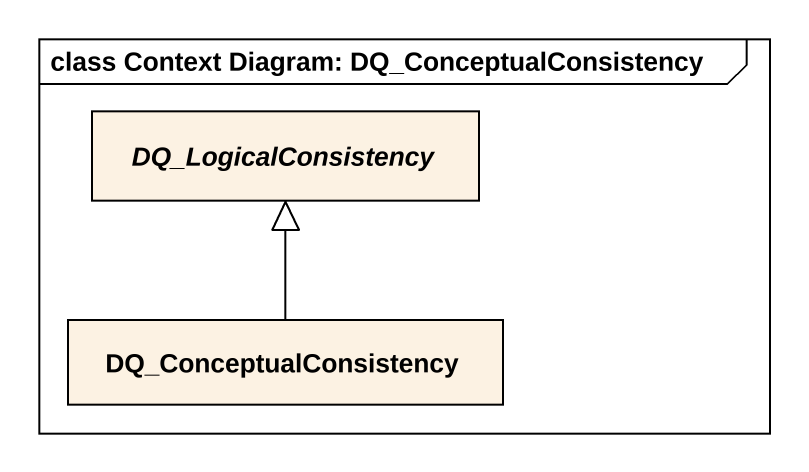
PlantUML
@startuml
mainframe class Context Diagram: DQ_ConceptualConsistency
hide circle
hide empty members
abstract class DQ_LogicalConsistency
class DQ_ConceptualConsistency
DQ_ConceptualConsistency -up-|> DQ_LogicalConsistency
@enduml
